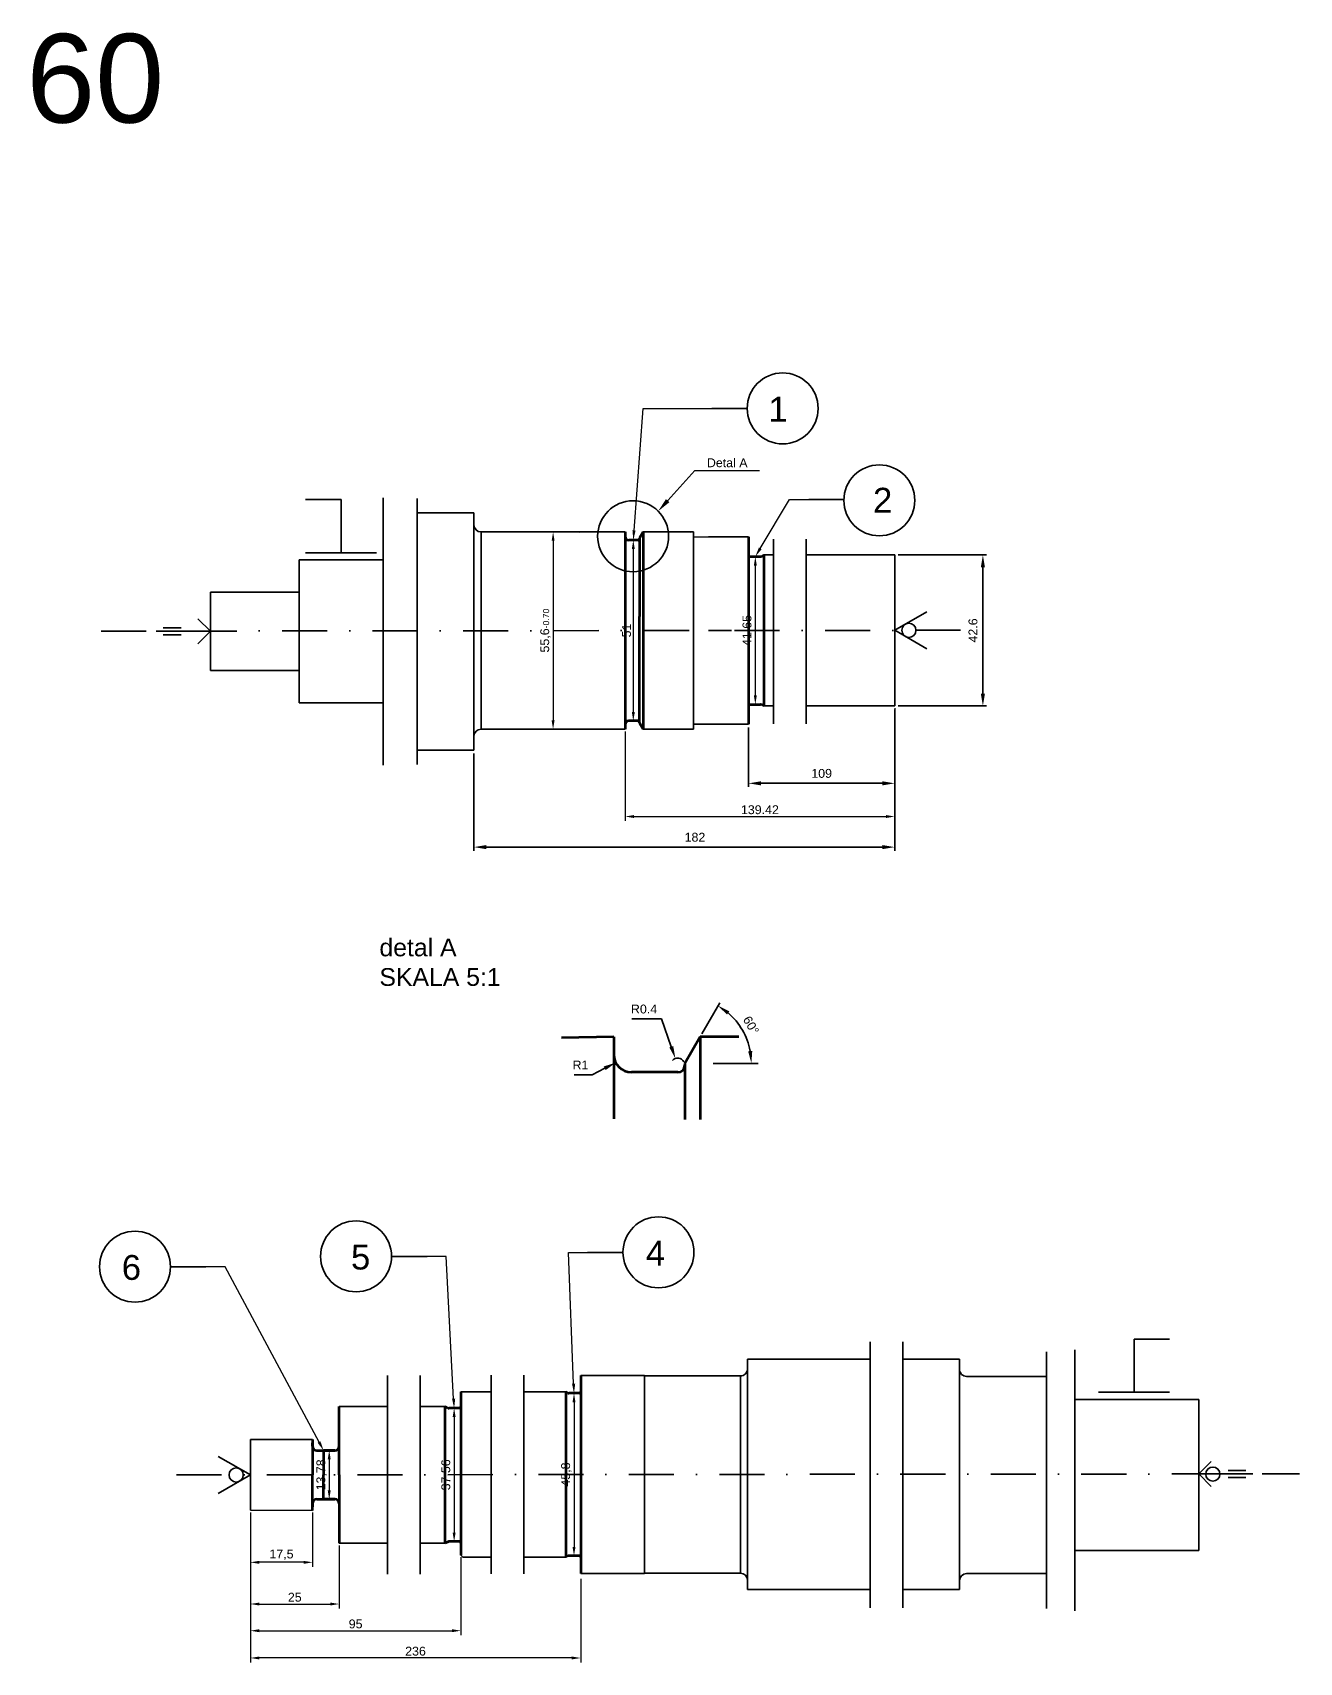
# Model space of a CAD drawing. Header units: millimetres. Extents: x 1335 to 6286, y 608 to 2939.
# Drawn here: x 3817 to 4174, y 2128.6 to 2588.1 of the extents above; entities that cross this region are included whole.
import ezdxf
from ezdxf import colors
from ezdxf.entities.mleader import LeaderData, LeaderLine
from ezdxf.math import Vec2, Vec3

# ---------------------------------------------------------------- set-up
doc = ezdxf.new("R2010")
doc.units = ezdxf.units.MM
doc.linetypes.add('CENTER', pattern=[50.8, 31.75, -6.35, 6.35, -6.35])
doc.linetypes.add('DASHDOT', pattern=[25.4, 12.7, -6.35, 0, -6.35])
for name, color, linetype, lineweight in [('01.1 CIĄG. Z PRZERWANIEM', 255, 'Amzigzag', 35), ('01.1 CIĄGŁA CIENKA', 255, 'Continuous', 35), ('01.2 CIĄGŁA GRUBA', 7, 'Continuous', 70), ('04.1 DŁ. K+K CIENKA', 255, 'DASHDOT', 35), ('odkuwka', 1, 'CENTER', 35)]:
    doc.layers.add(name, color=color, linetype=linetype, lineweight=lineweight)
doc.styles.get("Standard").update_dxf_attribs({"font": 'arial.ttf'})
doc.linetypes.add('Amzigzag', pattern='A,0.0001,[136,genltshp.shx,S=0.04,R=0,X=0,Y=0],-11', length=11.0001)
doc.dimstyles.new('AM_ISO', dxfattribs={"dimscale": 100, "dimtxt": 3.5, "dimasz": 3.5, "dimexe": 1, "dimexo": 1, "dimgap": 1.5, "dimtad": 1, "dimdsep": 46, "dimtxsty": 'Standard', "dimcen": 0, "dimclrd": 256, "dimclre": 256, "dimclrt": 2, "dimadec": 0, "dimazin": 2, "dimtp": 0.1, "dimtm": 0.1, "dimtfac": 0.71, "dimtmove": 0, "dimatfit": 3, "dimfxl": 1, "dimlwd": -1, "dimlwe": -1, "dimarcsym": 1})
doc.dimstyles.new('AM_ISO$0', dxfattribs={"dimscale": 100, "dimtxt": 3.5, "dimasz": 3.5, "dimexe": 1, "dimexo": 1, "dimgap": 1.5, "dimtad": 1, "dimdsep": 46, "dimtxsty": 'Standard', "dimcen": 0, "dimclrd": 256, "dimclre": 256, "dimclrt": 2, "dimadec": 0, "dimazin": 2, "dimtp": 0.1, "dimtm": 0.1, "dimtfac": 0.71, "dimtmove": 0, "dimatfit": 3, "dimfxl": 1, "dimlwd": -1, "dimlwe": -1, "dimarcsym": 1})
doc.dimstyles.new('AM_ISO$4', dxfattribs={"dimscale": 100, "dimtxt": 3.5, "dimasz": 3.5, "dimexe": 1, "dimexo": 1, "dimgap": 1.5, "dimtad": 1, "dimtoh": 1, "dimdsep": 46, "dimtxsty": 'Standard', "dimcen": 0, "dimclrd": 256, "dimclre": 256, "dimclrt": 2, "dimadec": 0, "dimazin": 2, "dimtp": 0.1, "dimtm": 0.1, "dimtfac": 0.71, "dimtofl": 0, "dimtmove": 0, "dimatfit": 0, "dimfxl": 1, "dimlwd": -1, "dimlwe": -1, "dimarcsym": 1})
doc.dimstyles.new('ISO-25$0', dxfattribs={"dimtxt": 2.5, "dimasz": 2.5, "dimexe": 1.25, "dimexo": 0.625, "dimtad": 1, "dimtxsty": 'Standard', "dimcen": 2.5, "dimadec": 0, "dimazin": 0, "dimtfac": 1, "dimtmove": 0, "dimatfit": 3, "dimfxl": 1, "dimarcsym": 0})

# ---------------------------------------------------------------- blocks, each defined once
blk = doc.blocks.new('*D117')
at = {"layer": '01.1 CIĄGŁA CIENKA', "linetype": 'ByBlock', "transparency": 16777216}
for p, q in [((4059.93, 2395.22), (4059.93, 2375.4)), ((4018.75, 2392.11), (4018.75, 2375.4)), ((4022.25, 2376.4), (4056.43, 2376.4))]:
    blk.add_line(p, q, dxfattribs=at)
at = {"layer": '01.1 CIĄGŁA CIENKA', "transparency": 16777216}
for points in [[(4022.25, 2376.98), (4022.25, 2375.82), (4018.75, 2376.4)], [(4056.43, 2376.98), (4056.43, 2375.82), (4059.93, 2376.4)]]:
    blk.add_solid(points, dxfattribs=at)
at = {"layer": 'Defpoints', "color": 0, "transparency": 16777216}
for p in [(4059.93, 2396.22), (4018.75, 2393.11), (4059.93, 2376.4)]:
    blk.add_point(p, dxfattribs=at)
at = {"layer": '01.1 CIĄGŁA CIENKA', "color": 2, "transparency": 16777216, "insert": (4039.34, 2379.18), "char_height": 3.5, "attachment_point": 5}
blk.add_mtext('{\\H0.71429x;109}', dxfattribs=at)
blk = doc.blocks.new('*D118')
at = {"layer": '01.1 CIĄGŁA CIENKA', "linetype": 'ByBlock', "transparency": 16777216}
for p, q in [((4059.93, 2397.2), (4059.93, 2357.41)), ((3941.36, 2384.77), (3941.36, 2357.41)), ((3944.86, 2358.41), (4056.43, 2358.41))]:
    blk.add_line(p, q, dxfattribs=at)
at = {"layer": '01.1 CIĄGŁA CIENKA', "transparency": 16777216}
for points in [[(3944.86, 2358.99), (3944.86, 2357.83), (3941.36, 2358.41)], [(4056.43, 2358.99), (4056.43, 2357.83), (4059.93, 2358.41)]]:
    blk.add_solid(points, dxfattribs=at)
at = {"layer": 'Defpoints', "color": 0, "transparency": 16777216}
for p in [(4059.93, 2398.2), (3941.36, 2385.77), (4059.93, 2358.41)]:
    blk.add_point(p, dxfattribs=at)
at = {"layer": '01.1 CIĄGŁA CIENKA', "color": 2, "transparency": 16777216, "insert": (4003.64, 2361.19), "char_height": 3.5, "attachment_point": 5}
blk.add_mtext('{\\H0.71429x;182}', dxfattribs=at)
blk = doc.blocks.new('*D119')
at = {"layer": '01.1 CIĄGŁA CIENKA', "linetype": 'ByBlock', "transparency": 16777216}
for p, q in [((4060.93, 2440.8), (4085.78, 2440.8)), ((4084.78, 2437.3), (4084.78, 2401.7)), ((4060.93, 2398.2), (4085.78, 2398.2))]:
    blk.add_line(p, q, dxfattribs=at)
at = {"layer": '01.1 CIĄGŁA CIENKA', "transparency": 16777216}
for points in [[(4084.2, 2437.3), (4085.36, 2437.3), (4084.78, 2440.8)], [(4084.2, 2401.7), (4085.36, 2401.7), (4084.78, 2398.2)]]:
    blk.add_solid(points, dxfattribs=at)
at = {"layer": 'Defpoints', "color": 0, "transparency": 16777216}
for p in [(4059.93, 2440.8), (4059.93, 2398.2), (4084.78, 2398.2)]:
    blk.add_point(p, dxfattribs=at)
at = {"layer": '01.1 CIĄGŁA CIENKA', "color": 2, "transparency": 16777216, "insert": (4082, 2419.5), "char_height": 3.5, "attachment_point": 5, "rotation": 90}
blk.add_mtext('{\\H0.71429x;42.6}', dxfattribs=at)
blk = doc.blocks.new('*D121')
at = {"layer": '01.1 CIĄGŁA CIENKA', "color": 0, "lineweight": -2, "transparency": 16777216}
for p, q in [((3878.36, 2169.76), (3878.36, 2143.77)), ((3903.37, 2161.5), (3903.37, 2143.77)), ((3880.86, 2145.02), (3900.87, 2145.02))]:
    blk.add_line(p, q, dxfattribs=at)
at = {"layer": '01.1 CIĄGŁA CIENKA', "color": 0, "transparency": 16777216}
for points in [[(3880.86, 2145.43), (3880.86, 2144.6), (3878.36, 2145.02)], [(3900.87, 2145.43), (3900.87, 2144.6), (3903.37, 2145.02)]]:
    blk.add_solid(points, dxfattribs=at)
at = {"layer": 'Defpoints', "color": 0, "transparency": 16777216}
for p in [(3878.36, 2170.39), (3903.37, 2162.13), (3903.37, 2145.02)]:
    blk.add_point(p, dxfattribs=at)
at = {"layer": '01.1 CIĄGŁA CIENKA', "color": 0, "transparency": 16777216, "insert": (3890.86, 2146.92), "char_height": 2.5, "attachment_point": 5}
blk.add_mtext('25', dxfattribs=at)
blk = doc.blocks.new('*D122')
at = {"layer": '01.1 CIĄGŁA CIENKA', "color": 0, "lineweight": -2, "transparency": 16777216}
for p, q in [((3878.36, 2169.76), (3878.36, 2136.24)), ((3937.66, 2158.19), (3937.66, 2136.24)), ((3880.86, 2137.49), (3935.16, 2137.49))]:
    blk.add_line(p, q, dxfattribs=at)
at = {"layer": '01.1 CIĄGŁA CIENKA', "color": 0, "transparency": 16777216}
for points in [[(3880.86, 2137.91), (3880.86, 2137.07), (3878.36, 2137.49)], [(3935.16, 2137.91), (3935.16, 2137.07), (3937.66, 2137.49)]]:
    blk.add_solid(points, dxfattribs=at)
at = {"layer": 'Defpoints', "color": 0, "transparency": 16777216}
for p in [(3878.36, 2170.39), (3937.66, 2158.82), (3937.66, 2137.49)]:
    blk.add_point(p, dxfattribs=at)
at = {"layer": '01.1 CIĄGŁA CIENKA', "color": 0, "transparency": 16777216, "insert": (3908.01, 2139.39), "char_height": 2.5, "attachment_point": 5}
blk.add_mtext('95', dxfattribs=at)
blk = doc.blocks.new('*D123')
at = {"layer": '01.1 CIĄGŁA CIENKA', "color": 0, "lineweight": -2, "transparency": 16777216}
for p, q in [((3878.36, 2170.81), (3878.36, 2128.55)), ((3971.43, 2152.07), (3971.43, 2128.55)), ((3968.93, 2129.8), (3880.86, 2129.8))]:
    blk.add_line(p, q, dxfattribs=at)
at = {"layer": '01.1 CIĄGŁA CIENKA', "color": 0, "transparency": 16777216}
for points in [[(3880.86, 2130.22), (3880.86, 2129.39), (3878.36, 2129.8)], [(3968.93, 2130.22), (3968.93, 2129.39), (3971.43, 2129.8)]]:
    blk.add_solid(points, dxfattribs=at)
at = {"layer": 'Defpoints', "color": 0, "transparency": 16777216}
for p in [(3878.36, 2171.43), (3971.43, 2152.7), (3878.36, 2129.8)]:
    blk.add_point(p, dxfattribs=at)
at = {"layer": '01.1 CIĄGŁA CIENKA', "color": 0, "transparency": 16777216, "insert": (3924.89, 2131.71), "char_height": 2.5, "attachment_point": 5}
blk.add_mtext('236', dxfattribs=at)
blk = doc.blocks.new('*D126')
at = {"layer": '01.1 CIĄGŁA CIENKA', "linetype": 'ByBlock', "transparency": 16777216}
blk.add_line((4005.6, 2305.8), (4010.65, 2314.55), dxfattribs=at)
blk.add_arc((4000.77, 2297.43), 18.76, 10.7024, 49.2976, dxfattribs=at)
at = {"layer": '01.1 CIĄGŁA CIENKA', "transparency": 16777216}
for points in [[(4012.67, 2311.18), (4013.34, 2312.13), (4010.15, 2313.68)], [(4019.79, 2300.97), (4018.63, 2300.86), (4019.53, 2297.43)]]:
    blk.add_solid(points, dxfattribs=at)
at = {"layer": 'Defpoints', "color": 0, "transparency": 16777216}
for p in [(4005.1, 2304.93), (4018.4, 2303.85), (4000.77, 2297.43), (4002.48, 2297.43), (4021.42, 2297.43)]:
    blk.add_point(p, dxfattribs=at)
at = {"layer": '01.1 CIĄGŁA CIENKA', "color": 2, "transparency": 16777216, "insert": (4019.43, 2308.2), "char_height": 2.5, "attachment_point": 5, "rotation": 300}
blk.add_mtext('60°', dxfattribs=at)
blk = doc.blocks.new('*D124')
at = {"layer": '01.1 CIĄGŁA CIENKA', "linetype": 'ByBlock', "transparency": 16777216}
for p, q in [((3974.65, 2294.23), (3969.6, 2294.23)), ((3978.21, 2296.05), (3974.65, 2294.23))]:
    blk.add_line(p, q, dxfattribs=at)
at = {"layer": '01.1 CIĄGŁA CIENKA', "transparency": 16777216}
blk.add_solid([(3977.94, 2296.57), (3978.47, 2295.54), (3981.32, 2297.65)], dxfattribs=at)
at = {"layer": 'Defpoints', "color": 0, "transparency": 16777216}
for p in [(3981.32, 2297.65), (3985.77, 2299.93)]:
    blk.add_point(p, dxfattribs=at)
at = {"layer": '01.1 CIĄGŁA CIENKA', "color": 2, "transparency": 16777216, "insert": (3971.38, 2296.99), "char_height": 2.5, "attachment_point": 5}
blk.add_mtext('R1', dxfattribs=at)
blk = doc.blocks.new('*D125')
at = {"layer": '01.1 CIĄGŁA CIENKA', "linetype": 'ByBlock', "transparency": 16777216}
for p, q in [((3994.25, 2309.97), (3985.82, 2309.97)), ((3996.97, 2302.13), (3994.25, 2309.97))]:
    blk.add_line(p, q, dxfattribs=at)
blk.add_arc((3998.77, 2296.93), 2, 28.6479, 137.757, dxfattribs=at)
at = {"layer": '01.1 CIĄGŁA CIENKA', "transparency": 16777216}
blk.add_solid([(3997.52, 2302.32), (3996.42, 2301.94), (3998.12, 2298.82)], dxfattribs=at)
at = {"layer": 'Defpoints', "color": 0, "transparency": 16777216}
for p in [(3998.12, 2298.82), (3998.77, 2296.93)]:
    blk.add_point(p, dxfattribs=at)
at = {"layer": '01.1 CIĄGŁA CIENKA', "color": 2, "transparency": 16777216, "insert": (3989.29, 2312.75), "char_height": 2.5, "attachment_point": 5}
blk.add_mtext('R0.4', dxfattribs=at)
blk = doc.blocks.new('*D131')
at = {"layer": '01.1 CIĄGŁA CIENKA', "color": 0, "lineweight": -2, "transparency": 16777216}
for p, q in [((3963.66, 2444.77), (3963.66, 2394.17)), ((3964.28, 2447.27), (3964.91, 2447.27)), ((3964.28, 2391.67), (3964.91, 2391.67))]:
    blk.add_line(p, q, dxfattribs=at)
at = {"layer": '01.1 CIĄGŁA CIENKA', "color": 0, "transparency": 16777216}
for points in [[(3963.24, 2444.77), (3964.08, 2444.77), (3963.66, 2447.27)], [(3963.24, 2394.17), (3964.08, 2394.17), (3963.66, 2391.67)]]:
    blk.add_solid(points, dxfattribs=at)
at = {"layer": 'Defpoints', "color": 0, "transparency": 16777216}
for p in [(3963.66, 2447.27), (3963.66, 2391.67), (3963.66, 2391.67)]:
    blk.add_point(p, dxfattribs=at)
at = {"layer": '01.1 CIĄGŁA CIENKA', "color": 0, "transparency": 16777216, "insert": (3961.53, 2419.47), "char_height": 2.5, "attachment_point": 5, "rotation": 90}
blk.add_mtext('55,6{\\A1;\\H0.7x;\\S^ -0.70;}', dxfattribs=at)
blk = doc.blocks.new('*D132')
at = {"layer": '01.1 CIĄGŁA CIENKA', "color": 0, "lineweight": -2, "transparency": 16777216}
for p, q in [((3986.89, 2444.97), (3987.51, 2444.97)), ((3986.26, 2442.47), (3986.26, 2396.47)), ((3986.89, 2393.97), (3987.51, 2393.97))]:
    blk.add_line(p, q, dxfattribs=at)
at = {"layer": '01.1 CIĄGŁA CIENKA', "color": 0, "transparency": 16777216}
for points in [[(3985.85, 2442.47), (3986.68, 2442.47), (3986.26, 2444.97)], [(3985.85, 2396.47), (3986.68, 2396.47), (3986.26, 2393.97)]]:
    blk.add_solid(points, dxfattribs=at)
at = {"layer": 'Defpoints', "color": 0, "transparency": 16777216}
for p in [(3986.26, 2444.97), (3986.26, 2393.97), (3986.26, 2393.97)]:
    blk.add_point(p, dxfattribs=at)
at = {"layer": '01.1 CIĄGŁA CIENKA', "color": 0, "transparency": 16777216, "insert": (3984.36, 2419.47), "char_height": 2.5, "attachment_point": 5, "rotation": 90}
blk.add_mtext('51', dxfattribs=at)
blk = doc.blocks.new('*D133')
at = {"layer": '01.1 CIĄGŁA CIENKA', "color": 0, "lineweight": -2, "transparency": 16777216}
for p, q in [((4021.27, 2440.31), (4021.9, 2440.31)), ((4020.65, 2437.81), (4020.65, 2401.17)), ((4021.27, 2398.67), (4021.9, 2398.67))]:
    blk.add_line(p, q, dxfattribs=at)
at = {"layer": '01.1 CIĄGŁA CIENKA', "color": 0, "transparency": 16777216}
for points in [[(4020.23, 2437.81), (4021.06, 2437.81), (4020.65, 2440.31)], [(4020.23, 2401.17), (4021.06, 2401.17), (4020.65, 2398.67)]]:
    blk.add_solid(points, dxfattribs=at)
at = {"layer": 'Defpoints', "color": 0, "transparency": 16777216}
for p in [(4020.65, 2440.31), (4020.65, 2398.67), (4020.65, 2398.67)]:
    blk.add_point(p, dxfattribs=at)
at = {"layer": '01.1 CIĄGŁA CIENKA', "color": 0, "transparency": 16777216, "insert": (4018.52, 2419.49), "char_height": 2.5, "attachment_point": 5, "rotation": 90}
blk.add_mtext('41,65', dxfattribs=at)
blk = doc.blocks.new('*D134')
at = {"layer": '01.1 CIĄGŁA CIENKA', "color": 0, "lineweight": -2, "transparency": 16777216}
for p, q in [((4059.93, 2397.58), (4059.93, 2365.79)), ((3983.96, 2391.05), (3983.96, 2365.79)), ((3986.46, 2367.04), (4057.43, 2367.04))]:
    blk.add_line(p, q, dxfattribs=at)
at = {"layer": '01.1 CIĄGŁA CIENKA', "color": 0, "transparency": 16777216}
for points in [[(3986.46, 2367.46), (3986.46, 2366.62), (3983.96, 2367.04)], [(4057.43, 2367.46), (4057.43, 2366.62), (4059.93, 2367.04)]]:
    blk.add_solid(points, dxfattribs=at)
at = {"layer": 'Defpoints', "color": 0, "transparency": 16777216}
for p in [(4059.93, 2398.2), (3983.96, 2391.67), (4059.93, 2367.04)]:
    blk.add_point(p, dxfattribs=at)
at = {"layer": '01.1 CIĄGŁA CIENKA', "color": 0, "transparency": 16777216, "insert": (4021.94, 2368.94), "char_height": 2.5, "attachment_point": 5}
blk.add_mtext('139.42', dxfattribs=at)
blk = doc.blocks.new('*D136')
at = {"layer": '01.1 CIĄGŁA CIENKA', "color": 0, "lineweight": -2, "transparency": 16777216}
for p, q in [((3901.19, 2188.31), (3901.82, 2188.31)), ((3900.57, 2185.81), (3900.57, 2177.04)), ((3901.19, 2174.54), (3901.82, 2174.54))]:
    blk.add_line(p, q, dxfattribs=at)
at = {"layer": '01.1 CIĄGŁA CIENKA', "color": 0, "transparency": 16777216}
for points in [[(3900.15, 2185.81), (3900.98, 2185.81), (3900.57, 2188.31)], [(3900.15, 2177.04), (3900.98, 2177.04), (3900.57, 2174.54)]]:
    blk.add_solid(points, dxfattribs=at)
at = {"layer": 'Defpoints', "color": 0, "transparency": 16777216}
for p in [(3900.57, 2188.31), (3900.57, 2174.54), (3900.57, 2174.54)]:
    blk.add_point(p, dxfattribs=at)
at = {"layer": '01.1 CIĄGŁA CIENKA', "color": 0, "transparency": 16777216, "insert": (3898.44, 2181.43), "char_height": 2.5, "attachment_point": 5, "rotation": 90}
blk.add_mtext('13,78', dxfattribs=at)
blk = doc.blocks.new('*D137')
at = {"layer": '01.1 CIĄGŁA CIENKA', "color": 0, "lineweight": -2, "transparency": 16777216}
for p, q in [((3935.77, 2197.71), (3935.77, 2165.14)), ((3936.39, 2200.21), (3937.02, 2200.21)), ((3936.39, 2162.64), (3937.02, 2162.64))]:
    blk.add_line(p, q, dxfattribs=at)
at = {"layer": '01.1 CIĄGŁA CIENKA', "color": 0, "transparency": 16777216}
for points in [[(3935.35, 2197.71), (3936.19, 2197.71), (3935.77, 2200.21)], [(3935.35, 2165.14), (3936.19, 2165.14), (3935.77, 2162.64)]]:
    blk.add_solid(points, dxfattribs=at)
at = {"layer": 'Defpoints', "color": 0, "transparency": 16777216}
for p in [(3935.77, 2200.21), (3935.77, 2162.64), (3935.77, 2162.64)]:
    blk.add_point(p, dxfattribs=at)
at = {"layer": '01.1 CIĄGŁA CIENKA', "color": 0, "transparency": 16777216, "insert": (3933.64, 2181.43), "char_height": 2.5, "attachment_point": 5, "rotation": 90}
blk.add_mtext('37,56', dxfattribs=at)
blk = doc.blocks.new('*D138')
at = {"layer": '01.1 CIĄGŁA CIENKA', "color": 0, "lineweight": -2, "transparency": 16777216}
for p, q in [((3969.55, 2201.92), (3969.55, 2161.12)), ((3970.18, 2204.42), (3970.8, 2204.42)), ((3970.18, 2158.62), (3970.8, 2158.62))]:
    blk.add_line(p, q, dxfattribs=at)
at = {"layer": '01.1 CIĄGŁA CIENKA', "color": 0, "transparency": 16777216}
for points in [[(3969.13, 2201.92), (3969.97, 2201.92), (3969.55, 2204.42)], [(3969.13, 2161.12), (3969.97, 2161.12), (3969.55, 2158.62)]]:
    blk.add_solid(points, dxfattribs=at)
at = {"layer": 'Defpoints', "color": 0, "transparency": 16777216}
for p in [(3969.55, 2204.42), (3969.55, 2158.62), (3969.55, 2158.62)]:
    blk.add_point(p, dxfattribs=at)
at = {"layer": '01.1 CIĄGŁA CIENKA', "color": 0, "transparency": 16777216, "insert": (3967.42, 2181.52), "char_height": 2.5, "attachment_point": 5, "rotation": 90}
blk.add_mtext('45,8', dxfattribs=at)
blk = doc.blocks.new('*D140')
at = {"layer": '01.1 CIĄGŁA CIENKA', "color": 0, "lineweight": -2, "transparency": 16777216}
for p, q in [((3878.36, 2170.81), (3878.36, 2155.52)), ((3895.87, 2170.8), (3895.87, 2155.52)), ((3893.37, 2156.77), (3880.86, 2156.77))]:
    blk.add_line(p, q, dxfattribs=at)
at = {"layer": '01.1 CIĄGŁA CIENKA', "color": 0, "transparency": 16777216}
for points in [[(3880.86, 2157.18), (3880.86, 2156.35), (3878.36, 2156.77)], [(3893.37, 2157.18), (3893.37, 2156.35), (3895.87, 2156.77)]]:
    blk.add_solid(points, dxfattribs=at)
at = {"layer": 'Defpoints', "color": 0, "transparency": 16777216}
for p in [(3878.36, 2171.43), (3895.87, 2171.43), (3878.36, 2156.77)]:
    blk.add_point(p, dxfattribs=at)
at = {"layer": '01.1 CIĄGŁA CIENKA', "color": 0, "transparency": 16777216, "insert": (3887.11, 2158.89), "char_height": 2.5, "attachment_point": 5}
blk.add_mtext('17,5', dxfattribs=at)

msp = doc.modelspace()

# ---------------------------------------------------------------- linework, layer by layer
at = {"layer": '01.1 CIĄG. Z PRZERWANIEM'}
for p, q in [((3915.736, 2381.505), (3915.736, 2456.886)), ((3925.356, 2456.717), (3925.356, 2381.735)), ((4025.81, 2393.217), (4025.81, 2445.217)), ((4034.974, 2445.217), (4034.974, 2393.217)), ((4053.038, 2143.929), (4053.038, 2218.911)), ((4062.202, 2218.911), (4062.202, 2143.929)), ((4102.748, 2143.721), (4102.748, 2216.135)), ((4110.659, 2216.643), (4110.659, 2143.087)), ((3916.999, 2153.425), (3916.999, 2209.425)), ((3926.222, 2209.435), (3926.222, 2153.435)), ((3946.205, 2153.494), (3946.205, 2209.494)), ((3955.369, 2209.494), (3955.369, 2153.494))]:
    msp.add_line(p, q, dxfattribs=at)
at = {"layer": '01.1 CIĄGŁA CIENKA'}
for p, q in [((4008.356, 2482.101), (4018.356, 2482.101)), ((3903.92, 2456.41), (3893.92, 2456.41)), ((3903.92, 2441.41), (3903.92, 2456.41)), ((4035.695, 2456.429), (4045.695, 2456.429)), ((3925.356, 2452.667), (3941.356, 2452.667)), ((3941.356, 2452.667), (3941.356, 2419.217)), ((3983.962, 2447.274), (3943.356, 2447.274)), ((3943.379, 2447.274), (3943.379, 2391.674)), ((3943.379, 2446.974), (3943.379, 2391.974)), ((4003.206, 2447.274), (3989.001, 2447.274)), ((3989.004, 2447.274), (4002.353, 2447.25)), ((4003.206, 2447.274), (4003.206, 2445.773)), ((4003.206, 2445.773), (4007.455, 2445.86)), ((4003.206, 2445.773), (4003.206, 2391.674)), ((4018.758, 2445.86), (4007.455, 2445.86)), ((3893.92, 2441.41), (3903.92, 2441.41)), ((3903.92, 2441.41), (3913.92, 2441.41)), ((4025.81, 2440.804), (4023.085, 2440.804)), ((4059.928, 2440.804), (4034.974, 2440.804)), ((4059.928, 2440.804), (4059.928, 2398.204)), ((3892.104, 2439.41), (3892.104, 2399.11)), ((3892.104, 2439.41), (3915.736, 2439.41)), ((4059.928, 2439.004), (4059.928, 2439.004)), ((3867.094, 2408.195), (3867.094, 2430.325)), ((3867.094, 2430.307), (3867.094, 2430.307)), ((3867.094, 2430.294), (3892.094, 2430.294)), ((3867.094, 2419.26), (3863.559, 2422.796)), ((4059.928, 2419.532), (4068.954, 2424.743)), ((3867.094, 2419.26), (3851.799, 2419.26)), ((3853.799, 2420.26), (3858.799, 2420.26)), ((3853.799, 2418.26), (3858.799, 2418.26)), ((3867.094, 2419.26), (3863.559, 2415.725)), ((3941.356, 2385.767), (3941.356, 2419.217)), ((4007.408, 2419.474), (4013.913, 2419.474)), ((4059.928, 2419.532), (4068.954, 2414.32)), ((3867.094, 2408.195), (3892.094, 2408.195)), ((3892.104, 2399.11), (3915.736, 2399.11)), ((4023.085, 2398.204), (4025.81, 2398.204)), ((4059.928, 2398.204), (4034.974, 2398.204)), ((3983.962, 2391.674), (3943.356, 2391.674)), ((3989.001, 2391.674), (4003.206, 2391.674)), ((4003.206, 2393.106), (4018.755, 2393.106)), ((3925.356, 2385.767), (3941.356, 2385.767)), ((3928.128, 2243.039), (3918.128, 2243.039)), ((3983.353, 2244.093), (3973.353, 2244.093)), ((3865.836, 2240.124), (3855.836, 2240.124)), ((4127.386, 2204.711), (4127.386, 2219.711)), ((4127.386, 2219.711), (4137.386, 2219.711)), ((4018.434, 2214.075), (4053.038, 2214.075)), ((4018.434, 2211.321), (4018.434, 2214.075)), ((4018.434, 2214.075), (4018.434, 2149.075)), ((4062.202, 2214.075), (4078.184, 2214.075)), ((4078.184, 2214.075), (4078.184, 2181.124)), ((3971.434, 2209.396), (3989.434, 2209.396)), ((3989.434, 2153.646), (3989.434, 2209.396)), ((3989.434, 2209.396), (3989.434, 2153.646)), ((3989.434, 2209.321), (4016.463, 2209.321)), ((4016.432, 2153.721), (4016.432, 2209.321)), ((4102.748, 2209.181), (4080.202, 2209.181)), ((3937.657, 2204.817), (3946.205, 2204.817)), ((3955.369, 2204.817), (3967.279, 2204.817)), ((4145.603, 2202.707), (4110.659, 2202.711)), ((4127.386, 2204.711), (4117.386, 2204.711)), ((4137.386, 2204.711), (4127.386, 2204.711)), ((4145.603, 2202.707), (4145.598, 2160.111)), ((3903.366, 2200.725), (3916.999, 2200.725)), ((3903.366, 2198.925), (3903.366, 2163.925)), ((3926.222, 2200.725), (3933.277, 2200.725)), ((4145.598, 2200.846), (4145.598, 2200.846)), ((3878.357, 2191.431), (3895.866, 2191.431)), ((3878.357, 2171.431), (3878.357, 2191.431)), ((3878.34, 2181.411), (3869.313, 2186.622)), ((4145.598, 2181.681), (4149.134, 2185.217)), ((4158.894, 2182.681), (4153.894, 2182.681)), ((3878.34, 2181.411), (3869.313, 2176.2)), ((4078.184, 2149.075), (4078.184, 2181.124)), ((4145.598, 2181.681), (4149.134, 2178.146)), ((4145.598, 2181.681), (4160.894, 2181.681)), ((4158.894, 2180.681), (4153.894, 2180.681)), ((3878.357, 2171.431), (3895.866, 2171.425)), ((3903.366, 2162.125), (3916.999, 2162.125)), ((3926.222, 2162.125), (3933.277, 2162.125)), ((4145.598, 2160.111), (4110.659, 2160.111)), ((3937.657, 2158.817), (3938.257, 2158.217)), ((3938.257, 2158.217), (3946.205, 2158.217)), ((3955.369, 2158.217), (3967.279, 2158.217)), ((3971.436, 2153.646), (3989.434, 2153.646)), ((3989.434, 2153.721), (4016.432, 2153.721)), ((4018.434, 2151.721), (4018.434, 2149.075)), ((4102.748, 2153.581), (4080.202, 2153.581)), ((4018.434, 2149.075), (4053.038, 2149.075)), ((4062.202, 2149.075), (4078.184, 2149.075))]:
    msp.add_line(p, q, dxfattribs=at)
at = {"layer": '01.1 CIĄGŁA CIENKA', "color": 136, "linetype": 'Continuous', "lineweight": 20, "true_color": 0x008080}
msp.add_lwpolyline([(3971.161, 2446.974), (3971.152, 2446.974)], dxfattribs=at)
at = {"layer": '01.1 CIĄGŁA CIENKA'}
for centre, radius in [((4028.356, 2482.101), 10), ((4055.595, 2456.179), 10), ((3986.208, 2446.056), 10), ((4063.928, 2419.532), 2), ((3908.128, 2243.039), 10), ((3993.352, 2244.168), 10), ((3845.836, 2240.124), 10), ((3874.34, 2181.411), 2), ((4149.583, 2181.644), 2)]:
    msp.add_circle(centre, radius, dxfattribs=at)
for centre, radius, start, end in [((3943.356, 2449.274), 2, 180, 270), ((3943.356, 2389.674), 2, 90, 180), ((4016.449, 2211.306), 1.986, 269.58692, 0.1711), ((4080.179, 2211.176), 1.995, 179.94592, 270.64801), ((4016.418, 2151.705), 2.016, 0.25442, 89.62227), ((4080.215, 2151.55), 2.031, 90.36339, 179.12268)]:
    msp.add_arc(centre, radius, start, end, dxfattribs=at)
at = {"layer": '01.2 CIĄGŁA GRUBA'}
for p, q in [((3983.962, 2447.274), (3983.962, 2391.674)), ((3987.562, 2444.974), (3984.962, 2444.974)), ((3984.962, 2444.974), (3984.962, 2444.974)), ((3987.562, 2444.974), (3984.962, 2444.974)), ((3984.962, 2444.974), (3984.962, 2444.974)), ((3989.004, 2447.274), (3987.962, 2445.474)), ((3989.001, 2447.274), (3987.962, 2445.474)), ((3987.962, 2445.474), (3987.962, 2423.432)), ((3989.004, 2447.274), (3989.004, 2391.674)), ((4018.758, 2445.86), (4018.755, 2393.106)), ((4019.158, 2440.313), (4022.135, 2440.313)), ((4022.346, 2440.373), (4023.085, 2440.804)), ((4023.085, 2440.804), (4023.085, 2398.204)), ((3987.962, 2393.474), (3987.962, 2423.432)), ((4019.158, 2398.665), (4022.135, 2398.665)), ((4022.346, 2398.605), (4023.085, 2398.204)), ((3987.562, 2393.974), (3984.962, 2393.974)), ((3984.962, 2393.974), (3984.962, 2393.974)), ((3989.001, 2391.674), (3987.962, 2393.474)), ((3980.77, 2304.931), (3966.02, 2304.671)), ((3980.77, 2304.931), (3980.77, 2281.834)), ((4005.1, 2304.931), (4000.77, 2297.431)), ((4016.02, 2304.931), (4005.1, 2304.931)), ((4005.1, 2304.931), (4005.1, 2281.616)), ((3998.77, 2294.931), (3985.77, 2294.931)), ((3985.77, 2294.931), (3985.77, 2294.931)), ((4000.77, 2297.431), (4000.77, 2281.616)), ((3971.434, 2209.396), (3971.436, 2153.646)), ((3937.657, 2204.817), (3937.657, 2158.817)), ((3967.852, 2204.477), (3967.279, 2204.817)), ((3967.279, 2204.817), (3967.279, 2158.217)), ((3971.04, 2204.417), (3968.063, 2204.417)), ((3903.366, 2181.425), (3903.366, 2200.725)), ((3934.069, 2200.266), (3933.277, 2200.725)), ((3933.277, 2162.125), (3933.277, 2200.725)), ((3937.257, 2200.206), (3934.28, 2200.206)), ((3895.866, 2191.425), (3895.866, 2181.425)), ((3895.866, 2189.513), (3895.866, 2190.48)), ((3897.066, 2188.313), (3902.166, 2188.313)), ((3902.166, 2188.313), (3898.966, 2188.313)), ((3898.966, 2188.313), (3898.966, 2181.425)), ((3895.866, 2171.425), (3895.866, 2181.425)), ((3898.966, 2174.538), (3898.966, 2181.425)), ((3903.366, 2181.425), (3903.366, 2162.125)), ((3897.066, 2174.538), (3902.166, 2174.538)), ((3902.166, 2174.538), (3898.966, 2174.538)), ((3895.866, 2173.338), (3895.866, 2172.371)), ((3934.069, 2162.585), (3933.277, 2162.125)), ((3937.257, 2162.645), (3934.28, 2162.645)), ((3967.852, 2158.557), (3967.279, 2158.217)), ((3971.04, 2158.617), (3968.063, 2158.617))]:
    msp.add_line(p, q, dxfattribs=at)
for centre, radius, start, end in [((3984.962, 2445.974), 1, 180, 270), ((3984.962, 2445.974), 1, 180, 270), ((3987.562, 2445.374), 0.4, 270, 360), ((3987.562, 2445.374), 0.4, 270, 360), ((4019.158, 2440.713), 0.4, 180, 270), ((4022.135, 2440.713), 0.4, 270, 301.77094), ((4019.158, 2398.265), 0.4, 90, 180), ((4022.135, 2398.265), 0.4, 58.22906, 90), ((3984.962, 2392.974), 1, 90, 180), ((3987.562, 2393.574), 0.4, 0, 90), ((3985.77, 2299.931), 5, 180, 270), ((3998.77, 2296.931), 2, 270, 360), ((3968.063, 2204.817), 0.4, 238.22906, 270), ((3971.04, 2204.817), 0.4, 270, 360), ((3934.28, 2200.606), 0.4, 238.22906, 270), ((3937.257, 2200.606), 0.4, 270, 360), ((3897.066, 2189.513), 1.2, 180, 270), ((3902.166, 2189.513), 1.2, 270.00002, 0), ((3897.066, 2173.338), 1.2, 90, 180), ((3902.166, 2173.338), 1.2, 360, 89.99998), ((3934.28, 2162.245), 0.4, 90, 121.77094), ((3937.257, 2162.245), 0.4, 0, 90), ((3968.063, 2158.217), 0.4, 90, 121.77094), ((3971.04, 2158.217), 0.4, 0, 90)]:
    msp.add_arc(centre, radius, start, end, dxfattribs=at)
at = {"layer": '04.1 DŁ. K+K CIENKA'}
for p, q in [((3836.306, 2419.303), (4079.855, 2419.552)), ((4021.423, 2297.431), (4002.475, 2297.431)), ((3857.508, 2181.411), (4173.973, 2181.708))]:
    msp.add_line(p, q, dxfattribs=at)

# ---------------------------------------------------------------- texts
at = {"layer": '01.1 CIĄGŁA CIENKA'}
for s, width, gutter_width, insert, char_height, attachment_point in [('1', 6.92921, 1, (4029.782, 2485.386), 7, 3), ('Detal A', 13.9681, 12.5, (4007.002, 2468.028), 2.5, 1), ('2', 6.92921, 1, (4053.814, 2459.714), 7, 1), ('detal A\\PSKALA 5:1', 47.49804, 12.5, (3914.714, 2332.632), 5, 1), ('4', 6.92921, 1, (3995.233, 2247.453), 7, 3), ('6', 6.92921, 1, (3842.098, 2243.41), 7, 1), ('5', 6.92921, 1, (3906.701, 2246.325), 7, 1)]:
    msp.add_mtext_dynamic_manual_height_columns(s, width=width, gutter_width=gutter_width, heights=[0], dxfattribs=dict(at, insert=insert, char_height=char_height, attachment_point=attachment_point))
at = {"layer": 'odkuwka', "insert": (3815.205, 2587.683), "char_height": 25, "attachment_point": 1}
msp.add_mtext_dynamic_manual_height_columns('60', width=57.69407, gutter_width=1, heights=[0], dxfattribs=at)

# ---------------------------------------------------------------- dimensions: what is measured, and where the dimension line sits
at = {"layer": '01.1 CIĄGŁA CIENKA'}
dim = msp.add_linear_dim(base=(3963.659, 2391.674), p1=(3963.659, 2447.274), p2=(3963.659, 2391.674), angle=90, text='<>{\\A1;\\H0.7x;\\S^ -0.70;}', dimstyle='ISO-25$0', dxfattribs=at)
dim.commit()
dim.dimension.update_dxf_attribs({"geometry": '*D131', "text_midpoint": (3961.532, 2419.474)})
for base, p1, p2, picture, middle in [((3986.262, 2393.974), (3986.262, 2444.974), (3986.262, 2393.974), '*D132', (3984.361, 2419.474)), ((4020.646, 2398.665), (4020.646, 2440.313), (4020.646, 2398.665), '*D133', (4018.519, 2419.489)), ((3969.551, 2158.617), (3969.551, 2204.417), (3969.551, 2158.617), '*D138', (3967.424, 2181.517)), ((3935.769, 2162.645), (3935.769, 2200.206), (3935.769, 2162.645), '*D137', (3933.641, 2181.425)), ((3900.56604, 2174.53772), (3900.56604, 2188.31274), (3900.56604, 2174.53772), '*D136', (3898.43865, 2181.42523))]:
    dim = msp.add_linear_dim(base=base, p1=p1, p2=p2, angle=90, dimstyle='ISO-25$0', dxfattribs=at)
    dim.commit()
    dim.dimension.update_dxf_attribs({"geometry": picture, "text_midpoint": middle})
dim = msp.add_linear_dim(base=(4084.781, 2398.204), p1=(4059.928, 2440.804), p2=(4059.928, 2398.204), angle=90, text='{\\H0.71429x;<>}', dimstyle='AM_ISO$0', override={"dimscale": 1, "dimtdec": 3}, dxfattribs=at)
dim.commit()
dim.dimension.update_dxf_attribs({"geometry": '*D119', "text_midpoint": (4082.004, 2419.504)})
for base, p1, p2, text, picture, middle in [((4059.928, 2358.411), (3941.356, 2385.767), (4059.928, 2398.204), '{\\H0.71429x;182}', '*D118', (4003.642, 2358.411)), ((4059.928, 2376.4), (4018.754, 2393.106), (4059.928, 2396.217), '{\\H0.71429x;109}', '*D117', (4039.342, 2376.4))]:
    dim = msp.add_linear_dim(base=base, p1=p1, p2=p2, text=text, dimstyle='AM_ISO$0', override={"dimscale": 1, "dimtdec": 3}, dxfattribs=at)
    dim.commit()
    dim.dimension.update_dxf_attribs({"geometry": picture, "text_midpoint": middle, "dimtype": 160})
for base, p1, p2, text, picture, middle in [((4059.928, 2367.04), (3983.962, 2391.674), (4059.928, 2398.204), '139.42', '*D134', (4021.945, 2367.04)), ((3903.366, 2145.016), (3878.356, 2170.389), (3903.366, 2162.125), '25', '*D121', (3890.861, 2145.016)), ((3878.357, 2129.804), (3971.434, 2152.696), (3878.357, 2171.431), '236', '*D123', (3924.887, 2129.804)), ((3937.657, 2137.489), (3878.357, 2170.389), (3937.657, 2158.817), '95', '*D122', (3908.007, 2137.489))]:
    dim = msp.add_linear_dim(base=base, p1=p1, p2=p2, text=text, dimstyle='ISO-25$0', dxfattribs=at)
    dim.commit()
    dim.dimension.update_dxf_attribs({"geometry": picture, "text_midpoint": middle, "dimtype": 160})
for center, mpoint, text, picture, middle in [((3998.77, 2296.931), (3998.115, 2298.821), 'R0.4', '*D125', (3989.286, 2309.969)), ((3985.77, 2299.931), (3981.32, 2297.651), 'R1', '*D124', (3971.375, 2294.233))]:
    dim = msp.add_radius_dim(center=center, mpoint=mpoint, text=text, dimstyle='AM_ISO$4', override={"dimscale": 1, "dimtxt": 2.5, "dimtdec": 3}, dxfattribs=at)
    dim.commit()
    dim.dimension.update_dxf_attribs({"geometry": picture, "text_midpoint": middle, "dimtype": 164})
dim = msp.add_angular_dim_2l(base=(4018.403, 2303.849), line1=((4021.423, 2297.431), (4002.475, 2297.431)), line2=((4005.1, 2304.931), (4000.77, 2297.431)), dimstyle='AM_ISO', override={"dimscale": 1, "dimtxt": 2.5, "dimtdec": 3}, dxfattribs=at)
dim.commit()
dim.dimension.update_dxf_attribs({"geometry": '*D126', "text_midpoint": (4019.425, 2308.201)})
dim = msp.add_linear_dim(base=(3878.357, 2156.765), p1=(3895.866, 2171.425), p2=(3878.357, 2171.431), text='17,5', dimstyle='ISO-25$0', dxfattribs=at)
dim.commit()
dim.dimension.update_dxf_attribs({"geometry": '*D140', "text_midpoint": (3887.111, 2158.893)})

# ---------------------------------------------------------------- leaders
ml = msp.add_multileader_mtext('Standard', dxfattribs=at)
ml.set_content('', color=256)
ml.set_leader_properties()
ml.build(insert=Vec2(0, 0))
ml.multileader.update_dxf_attribs({"dogleg_length": 0.36, "arrow_head_size": 2.7, "scale": 15})
ctx = ml.context
ctx.base_point, ctx.scale, ctx.char_height, ctx.arrow_head_size, ctx.landing_gap_size, ctx.plane_origin = Vec3(4008.356, 2482.101), 15, 2.7, 2.7, 1.35, Vec3(4013.056, 2447.725)
notes = []
notes.append((ctx, [(0, (1, 1, 0), (3989.021, 2482.101), (1, 0), 19.335, [(0, [(3986.262, 2444.974)], 0, [])])]))
ctx.mtext.insert, ctx.mtext.flow_direction = Vec3(4009.706, 2483.451), 5
ml = msp.add_multileader_mtext('Standard', dxfattribs=at)
ml.set_content('', color=256)
ml.set_leader_properties()
ml.build(insert=Vec2(0, 0))
ctx = ml.context
ctx.base_point, ctx.plane_origin = Vec3(4021.816, 2464.548), Vec3(3993.279, 2453.127)
notes.append((ctx, [(0, (1, 1, 0), (4003.559, 2464.548), (1, 0), 18.256, [(0, [(3993.279, 2453.127)], 0, [])])]))
ctx.mtext.insert, ctx.mtext.flow_direction = Vec3(4023.816, 2466.548), 5
ml = msp.add_multileader_mtext('Standard', dxfattribs=at)
ml.set_content('', color=256)
ml.set_leader_properties()
ml.build(insert=Vec2(0, 0))
ml.multileader.update_dxf_attribs({"dogleg_length": 0.36, "arrow_head_size": 2.7, "scale": 15})
ctx = ml.context
ctx.base_point, ctx.scale, ctx.char_height, ctx.arrow_head_size, ctx.landing_gap_size, ctx.plane_origin = Vec3(4035.695, 2456.429), 15, 2.7, 2.7, 1.35, Vec3(4042.302, 2442.217)
notes.append((ctx, [(1, (1, 1, 0), (4030.295, 2456.429), (1, 0), 5.4, [(0, [(4020.646, 2440.313)], 0, [])])]))
ctx.mtext.insert, ctx.mtext.text_direction, ctx.mtext.flow_direction, ctx.mtext.extrusion = Vec3(4037.045, 2457.779), Vec3(-1, 0), 5, Vec3(0, 0, -1)
ml = msp.add_multileader_mtext('Standard', dxfattribs=at)
ml.set_content('', color=256)
ml.set_leader_properties()
ml.build(insert=Vec2(0, 0))
ml.multileader.update_dxf_attribs({"dogleg_length": 0.36, "arrow_head_size": 2.7, "scale": 15})
ctx = ml.context
ctx.base_point, ctx.scale, ctx.char_height, ctx.arrow_head_size, ctx.landing_gap_size, ctx.plane_origin = Vec3(3925.428, 2243.039), 15, 2.7, 2.7, 1.35, Vec3(3882.234, 2192.385)
ctx.text_align_type = 2
notes.append((ctx, [(1, (1, 1, 0), (3933.528, 2243.039), (-1, 0), 5.4, [(0, [(3935.769, 2200.206)], 0, [])])]))
ctx.mtext.insert, ctx.mtext.alignment, ctx.mtext.flow_direction = Vec3(3926.778, 2244.389), 3, 5
ml = msp.add_multileader_mtext('Standard', dxfattribs=at)
ml.set_content('', color=256)
ml.set_leader_properties()
ml.build(insert=Vec2(0, 0))
ml.multileader.update_dxf_attribs({"dogleg_length": 0.36, "arrow_head_size": 2.7, "scale": 15})
ctx = ml.context
ctx.base_point, ctx.scale, ctx.char_height, ctx.arrow_head_size, ctx.landing_gap_size, ctx.plane_origin = Vec3(3973.353, 2244.093), 15, 2.7, 2.7, 1.35, Vec3(3974.54, 2210.346)
notes.append((ctx, [(1, (1, 1, 0), (3967.953, 2244.093), (1, 0), 5.4, [(0, [(3969.551, 2204.417)], 0, [])])]))
ctx.mtext.insert, ctx.mtext.text_direction, ctx.mtext.flow_direction, ctx.mtext.extrusion = Vec3(3974.703, 2245.443), Vec3(-1, 0), 5, Vec3(0, 0, -1)
ml = msp.add_multileader_mtext('Standard', dxfattribs=at)
ml.set_content('', color=256)
ml.set_leader_properties()
ml.build(insert=Vec2(0, 0))
ml.multileader.update_dxf_attribs({"dogleg_length": 0.36, "arrow_head_size": 2.7, "scale": 15})
ctx = ml.context
ctx.base_point, ctx.scale, ctx.char_height, ctx.arrow_head_size, ctx.landing_gap_size, ctx.plane_origin = Vec3(3863.136, 2240.124), 15, 2.7, 2.7, 1.35, Vec3(3914.097, 2201.57)
ctx.text_align_type = 2
notes.append((ctx, [(1, (1, 1, 0), (3871.236, 2240.124), (-1, 0), 5.4, [(0, [(3898.966, 2188.313)], 0, [])])]))
ctx.mtext.insert, ctx.mtext.alignment, ctx.mtext.flow_direction = Vec3(3864.486, 2241.474), 3, 5
for ctx, leaders in notes:
    for number, flags, end, landing, length, lines in leaders:
        leader = LeaderData()
        leader.index, (leader.has_last_leader_line, leader.has_dogleg_vector, leader.attachment_direction) = number, flags
        leader.last_leader_point, leader.dogleg_vector, leader.dogleg_length = Vec3(end), Vec3(landing), length
        for number, points, colour, breaks in lines:
            line = LeaderLine()
            line.index, line.vertices, line.color, line.breaks = number, Vec3.list(points), colors.encode_raw_color(colour), breaks
            leader.lines.append(line)
        ctx.leaders.append(leader)

doc.saveas('drawing.dxf')
